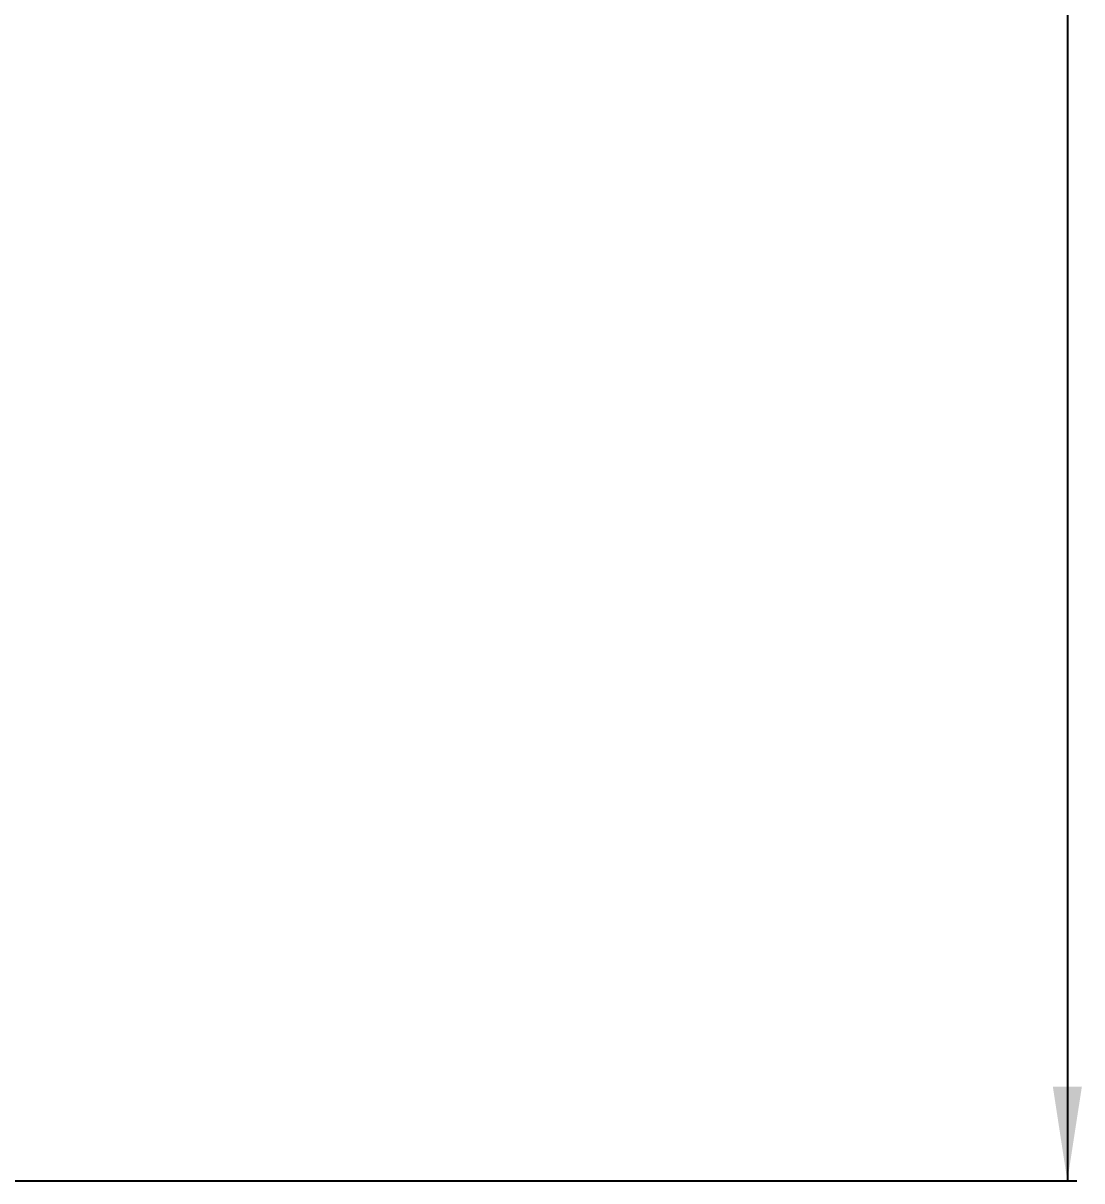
# Model space of a CAD drawing. Header units: millimetres. Extents: x -842 to 1891, y -262 to 1017.
# Drawn here: x 1779 to 1891.3, y -6.2 to 116.6 of the extents above; entities that cross this region are included whole.
import ezdxf

# ---------------------------------------------------------------- set-up
doc = ezdxf.new("R2010")
doc.units = ezdxf.units.MM
doc.layers.add('FORMAT', color=7, linetype='Continuous')
doc.styles.add('SLDTEXTSTYLE0', font='TXT', dxfattribs={"width": 0.75})
doc.dimstyles.new('SLDDIMSTYLE0', dxfattribs={"dimtxt": 20, "dimasz": 10, "dimexe": 0, "dimexo": 0.0625, "dimgap": 5, "dimtad": 2, "dimdec": 1, "dimrnd": 1e-09, "dimzin": 12, "dimdsep": 46, "dimtxsty": 'SLDTEXTSTYLE0', "dimsah": 1, "dimcen": 0.09, "dimadec": 0, "dimazin": 3, "dimtfac": 1, "dimtofl": 0, "dimtmove": 0, "dimatfit": 3, "dimfxl": 0, "dimfrac": 2, "dimtolj": 1, "dimtzin": 12, "dimarcsym": 0})

# ---------------------------------------------------------------- blocks, each defined once
blk = doc.blocks.new('_D_5')
at = {"layer": 'FORMAT'}
for p, q in [((1767.8, 725.79), (1890.8, 725.79)), ((1889.8, 725.79), (1889.8, -6.21)), ((1767.8, -6.21), (1890.8, -6.21))]:
    blk.add_line(p, q, dxfattribs=at)
for points in [[(1889.8, 725.79), (1888.26, 715.79), (1891.34, 715.79)], [(1889.8, -6.21), (1891.34, 3.79), (1888.26, 3.79)]]:
    blk.add_solid(points, dxfattribs=at)
at = {"layer": 'FORMAT', "insert": (1864.02, 337.63), "char_height": 20, "attachment_point": 1, "rotation": 90, "style": 'SLDTEXTSTYLE0'}
blk.add_mtext('732', dxfattribs=at)

msp = doc.modelspace()

# ---------------------------------------------------------------- dimensions: what is measured, and where the dimension line sits
at = {"layer": 'FORMAT'}
dim = msp.add_linear_dim(base=(1889.8, -6.21), p1=(1767.79, 725.79), p2=(1767.79, -6.21), angle=90, dimstyle='SLDDIMSTYLE0', dxfattribs=at)
dim.commit()
dim.dimension.update_dxf_attribs({"geometry": '_D_5', "text_midpoint": (1889.8, 359.79), "dimtype": 160})

doc.saveas('drawing.dxf')
